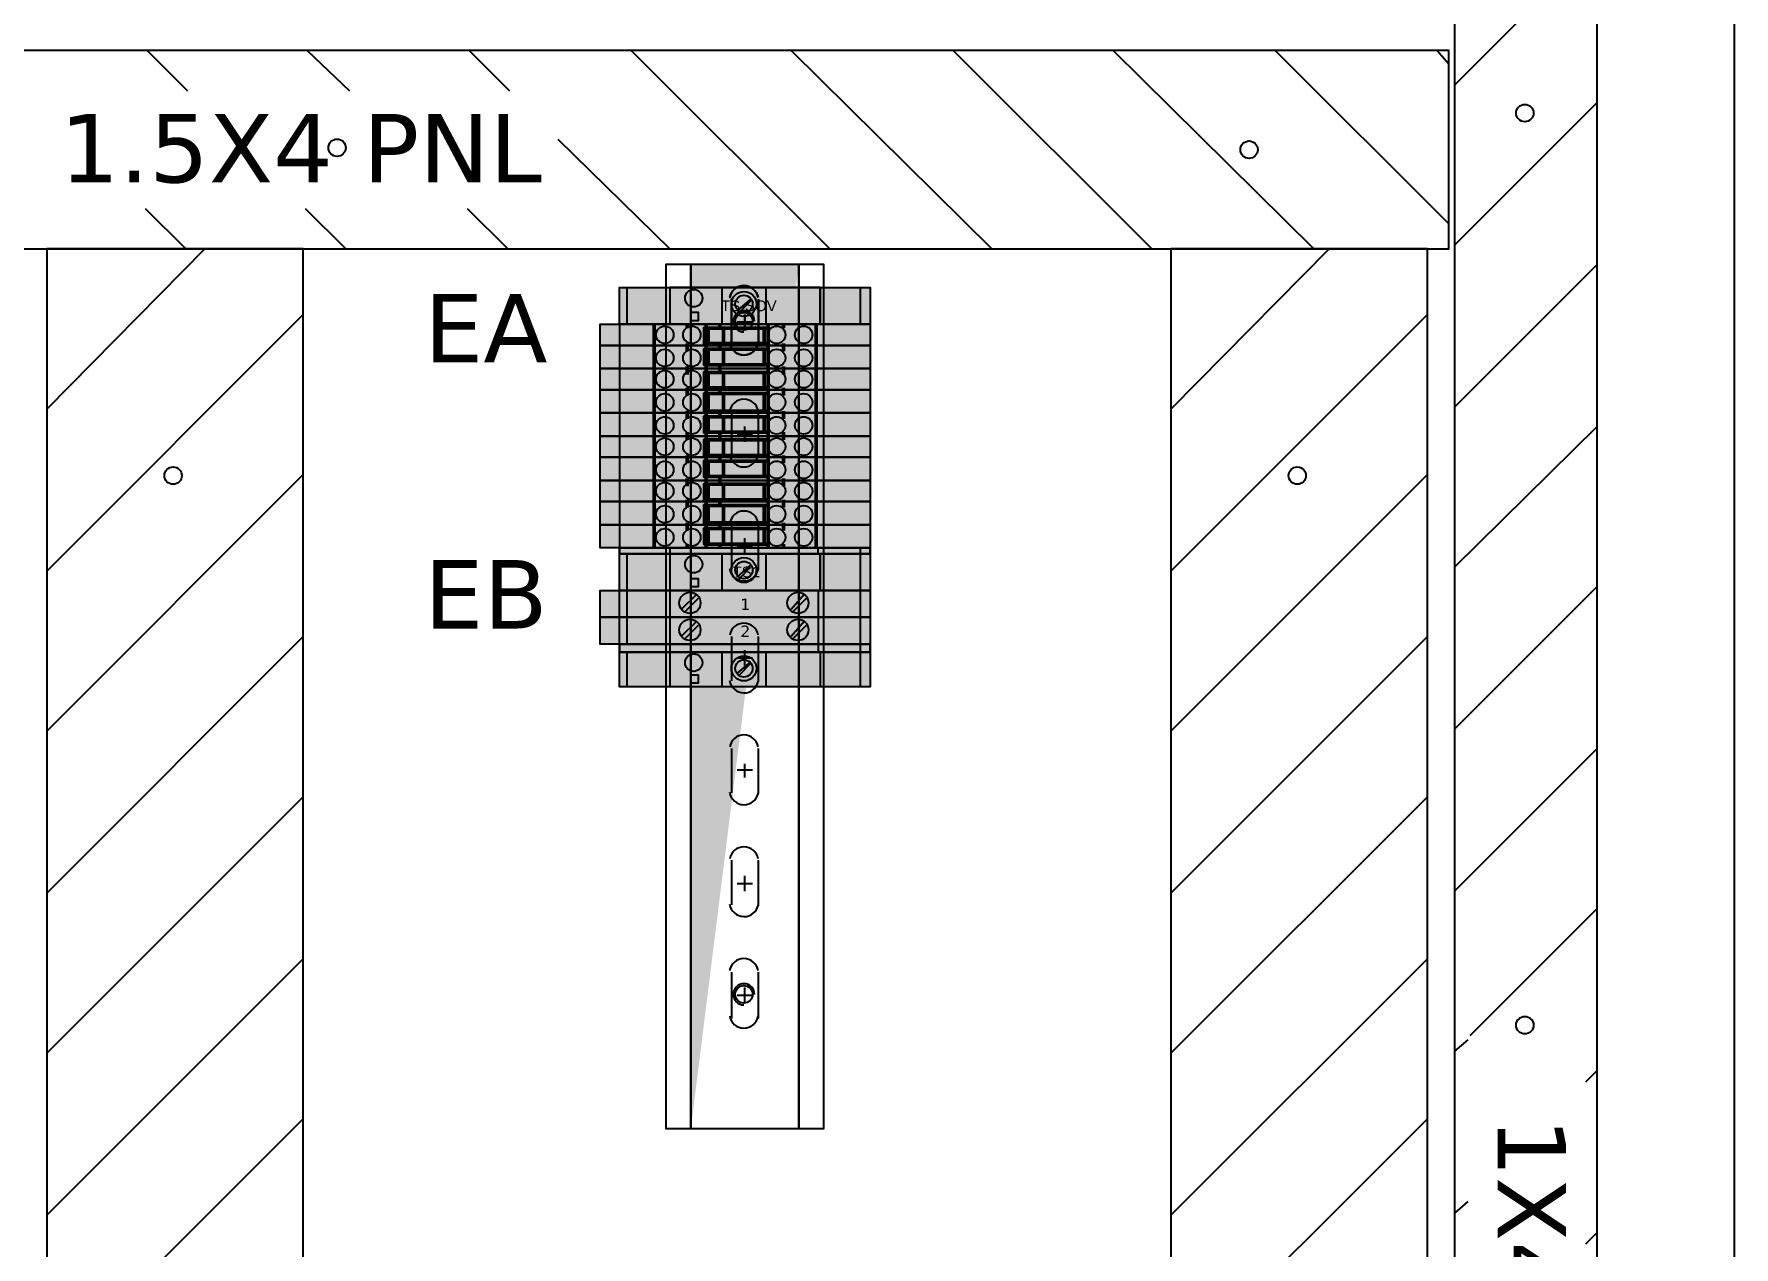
# Model space of a CAD drawing. Extents: x 4719 to 8938, y 1800 to 4482.
# Drawn here: x 7061.9 to 7435.1, y 3710 to 3976.3 of the extents above; entities that cross this region are included whole.
import ezdxf

# ---------------------------------------------------------------- set-up
doc = ezdxf.new("R2010")
doc.units = 0
doc.header["$LTSCALE"] = 10
doc.header["$MEASUREMENT"] = 0
doc.layers.add('G02-1-PRDXXXX-E-MRIO-01-P01-01$0$ANNOTATION', color=7, linetype='Continuous')
doc.styles.add('G02-1-PRDXXXX-E-MRIO-01-P01-01$0$PDF Swiss721BT-BoldCondensed', font='arial.ttf')
doc.styles.add('G02-1-PRDXXXX-E-MRIO-01-P01-01$0$PDF Verdana', font='verdana.ttf')

# ---------------------------------------------------------------- blocks, each defined once
blk = doc.blocks.new('G02-1-PRDXXXX-E-MRIO-01-P01-01$0$DV-54809-ZX-350-001')
at = {"layer": 'G02-1-PRDXXXX-E-MRIO-01-P01-01$0$ANNOTATION', "lineweight": 25}
for points in [[(1829.76, 2462.3), (2716.27, 2462.3), (2716.27, 1279.86), (1829.76, 1279.86)], [(1858.55, 1302.3), (2686.21, 1302.3), (2686.21, 2440.29), (1858.55, 2440.29)], [(2686.21, 2408.96), (2654.89, 2408.96), (2654.89, 1401.79), (2686.21, 1401.79)], [(2654.89, 2408.96), (2654.89, 1401.79), (2686.21, 1401.79), (2686.21, 2408.96)], [(2159.56, 2172.72), (2159.56, 2129.12), (2653.62, 2129.12), (2653.62, 2172.72)], [(2159.56, 2129.12), (2653.62, 2129.12), (2653.62, 2172.72), (2159.56, 2172.72)], [(2402.14, 2129.12), (2345.83, 2129.12), (2345.83, 1401.79), (2402.14, 1401.79)], [(2345.83, 2129.12), (2345.83, 1401.79), (2402.14, 1401.79), (2402.14, 2129.12)], [(2648.96, 2129.12), (2592.65, 2129.12), (2592.65, 1401.79), (2648.96, 1401.79)], [(2592.65, 2129.12), (2592.65, 1401.79), (2648.96, 1401.79), (2648.96, 2129.12)], [(2499.09, 1936.07), (2516.45, 1936.07), (2516.45, 2125.73), (2510.94, 2125.73), (2510.94, 1936.07), (2510.94, 2125.73), (2499.09, 2125.73), (2487.24, 2125.73), (2487.24, 1936.07), (2487.24, 2125.73), (2481.73, 2125.73), (2481.73, 1936.07)], [(2516.45, 1936.07), (2516.45, 2125.73), (2510.94, 2125.73), (2510.94, 1936.07), (2510.94, 2125.73), (2487.24, 2125.73), (2487.24, 1936.07), (2487.24, 2125.73), (2481.73, 2125.73), (2481.73, 1936.07)], [(2471.57, 2112.61), (2471.57, 2120.65), (2526.61, 2120.65), (2526.61, 2112.61), (2471.57, 2112.61), (2471.57, 2120.65), (2526.61, 2120.65), (2526.61, 2112.61)], [(2482.58, 2112.61), (2515.6, 2112.61), (2515.6, 2120.65), (2482.58, 2120.65), (2482.58, 2112.61), (2515.6, 2112.61), (2515.6, 2120.65), (2482.58, 2120.65)], [(2496.13, 2108.37), (2496.13, 2118.11)], [(2502.05, 2118.11), (2502.05, 2108.37)], [(2487.24, 2113.45), (2488.93, 2113.45), (2488.93, 2115.15), (2487.24, 2115.15)], [(2500.78, 2113.03), (2497.4, 2113.03)], [(2499.09, 2114.72), (2499.09, 2111.34)], [(2467.34, 2107.95), (2467.34, 2112.61), (2526.61, 2112.61), (2526.61, 2107.95), (2467.34, 2107.95), (2467.34, 2112.61), (2526.61, 2112.61), (2526.61, 2107.95)], [(2467.34, 2102.87), (2467.34, 2107.95), (2526.61, 2107.95), (2526.61, 2102.87), (2467.34, 2102.87), (2467.34, 2107.95), (2526.61, 2107.95), (2526.61, 2102.87)], [(2467.34, 2098.21), (2467.34, 2102.87), (2526.61, 2102.87), (2526.61, 2098.21), (2467.34, 2098.21), (2467.34, 2102.87), (2526.61, 2102.87), (2526.61, 2098.21)], [(2467.34, 2093.13), (2467.34, 2098.21), (2526.61, 2098.21), (2526.61, 2093.13), (2467.34, 2093.13), (2467.34, 2098.21), (2526.61, 2098.21), (2526.61, 2093.13)], [(2467.34, 2088.05), (2467.34, 2093.13), (2526.61, 2093.13), (2526.61, 2088.05), (2467.34, 2088.05), (2467.34, 2093.13), (2526.61, 2093.13), (2526.61, 2088.05)], [(2467.34, 2083.39), (2467.34, 2088.05), (2526.61, 2088.05), (2526.61, 2083.39), (2467.34, 2083.39), (2467.34, 2088.05), (2526.61, 2088.05), (2526.61, 2083.39)], [(2467.34, 2078.31), (2467.34, 2083.39), (2526.61, 2083.39), (2526.61, 2078.31), (2467.34, 2078.31), (2467.34, 2083.39), (2526.61, 2083.39), (2526.61, 2078.31)], [(2467.34, 2073.66), (2467.34, 2078.31), (2526.61, 2078.31), (2526.61, 2073.66), (2467.34, 2073.66), (2467.34, 2078.31), (2526.61, 2078.31), (2526.61, 2073.66)], [(2467.34, 2068.58), (2467.34, 2073.66), (2526.61, 2073.66), (2526.61, 2068.58), (2467.34, 2068.58), (2467.34, 2073.66), (2526.61, 2073.66), (2526.61, 2068.58)], [(2467.34, 2063.5), (2467.34, 2068.58), (2526.61, 2068.58), (2526.61, 2063.5), (2467.34, 2063.5), (2467.34, 2068.58), (2526.61, 2068.58), (2526.61, 2063.5)], [(2526.61, 2063.5), (2526.61, 2062.23), (2471.57, 2062.23), (2471.57, 2063.5)], [(2526.61, 2063.5), (2471.57, 2063.5), (2471.57, 2062.23), (2526.61, 2062.23)], [(2471.57, 2054.18), (2471.57, 2062.23), (2526.61, 2062.23), (2526.61, 2054.18), (2471.57, 2054.18), (2471.57, 2062.23), (2526.61, 2062.23), (2526.61, 2054.18)], [(2482.58, 2054.18), (2515.6, 2054.18), (2515.6, 2062.23), (2482.58, 2062.23), (2482.58, 2054.18), (2515.6, 2054.18), (2515.6, 2062.23), (2482.58, 2062.23)], [(2487.24, 2055.03), (2488.93, 2055.03), (2488.93, 2056.72), (2487.24, 2056.72)], [(2467.34, 2048.26), (2467.34, 2054.18), (2526.61, 2054.18), (2526.61, 2048.26), (2467.34, 2048.26), (2467.34, 2054.18), (2526.61, 2054.18), (2526.61, 2048.26)], [(2467.34, 2042.33), (2467.34, 2048.26), (2526.61, 2048.26), (2526.61, 2042.33), (2467.34, 2042.33), (2467.34, 2048.26), (2526.61, 2048.26), (2526.61, 2042.33)], [(2526.61, 2042.33), (2526.61, 2040.63), (2471.57, 2040.63), (2471.57, 2042.33)], [(2526.61, 2042.33), (2471.57, 2042.33), (2471.57, 2040.63), (2526.61, 2040.63)], [(2471.57, 2033.01), (2471.57, 2040.63), (2526.61, 2040.63), (2526.61, 2033.01), (2471.57, 2033.01), (2471.57, 2040.63), (2526.61, 2040.63), (2526.61, 2033.01)], [(2487.24, 2033.86), (2488.93, 2033.86), (2488.93, 2035.55), (2487.24, 2035.55)]]:
    blk.add_lwpolyline(points, close=True, dxfattribs=at)
for points in [[(2686.21, 2196.43), (2654.89, 2165.1)], [(2367.85, 2172.72), (2376.74, 2163.83)], [(2402.99, 2172.72), (2412.3, 2163.83)], [(2438.55, 2172.72), (2447.44, 2163.83)], [(2474.11, 2172.72), (2517.72, 2129.12)], [(2509.25, 2172.72), (2553.28, 2129.12)], [(2544.81, 2172.72), (2588.42, 2129.12)], [(2579.95, 2172.72), (2623.98, 2129.12)], [(2615.51, 2172.72), (2653.62, 2134.62)], [(2651.08, 2172.72), (2653.62, 2169.76)], [(2686.21, 2161.29), (2654.89, 2129.96)], [(2458.02, 2153.25), (2482.58, 2129.12)], [(2367.42, 2138.01), (2376.32, 2129.12)], [(2402.56, 2138.01), (2411.45, 2129.12)], [(2438.13, 2138.01), (2447.02, 2129.12)], [(2380.55, 2129.12), (2345.83, 2093.98)], [(2627.37, 2129.12), (2592.65, 2093.98)], [(2686.21, 2125.73), (2654.89, 2094.4)], [(2473.26, 2112.61), (2473.26, 2120.65)], [(2482.58, 2120.65), (2482.58, 2112.61)], [(2494.01, 2120.65), (2494.01, 2112.61)], [(2503.75, 2112.61), (2503.75, 2120.65)], [(2515.6, 2120.65), (2515.6, 2112.61)], [(2524.49, 2112.61), (2524.49, 2120.65)], [(2500.36, 2118.11), (2497.4, 2115.57)], [(2497.82, 2115.15), (2500.36, 2117.69)], [(2402.14, 2114.72), (2345.83, 2058.42)], [(2497.4, 2113.03), (2500.78, 2113.03)], [(2499.09, 2111.34), (2499.09, 2114.72)], [(2648.96, 2114.72), (2592.65, 2058.42)], [(2471.57, 2112.61), (2471.57, 2107.95), (2471.57, 2102.87), (2471.57, 2098.21), (2471.57, 2093.13), (2471.57, 2088.05), (2471.57, 2083.39), (2471.57, 2078.31), (2471.57, 2073.66), (2471.57, 2068.58), (2471.57, 2063.5)], [(2526.61, 2112.61), (2526.61, 2107.95), (2526.61, 2102.87), (2526.61, 2098.21), (2526.61, 2093.13), (2526.61, 2088.05), (2526.61, 2083.39), (2526.61, 2078.31), (2526.61, 2073.66), (2526.61, 2068.58), (2526.61, 2063.5)], [(2496.13, 2093.55), (2496.13, 2083.39)], [(2497.4, 2088.47), (2500.78, 2088.47)], [(2499.09, 2086.78), (2499.09, 2090.17)], [(2686.21, 2090.17), (2654.89, 2059.26)], [(2402.14, 2079.58), (2345.83, 2023.28)], [(2648.96, 2079.58), (2592.65, 2023.28)], [(2496.13, 2069), (2496.13, 2058.84)], [(2499.09, 2062.23), (2499.09, 2065.61)], [(2473.26, 2042.33), (2473.26, 2048.26), (2473.26, 2054.18), (2473.26, 2062.23)], [(2482.58, 2063.5), (2482.58, 2062.23), (2482.58, 2054.18), (2482.58, 2048.26), (2482.58, 2042.33), (2482.58, 2040.63), (2482.58, 2033.01)], [(2494.01, 2062.23), (2494.01, 2054.18)], [(2497.4, 2063.92), (2500.78, 2063.92)], [(2503.75, 2054.18), (2503.75, 2062.23)], [(2515.18, 2062.23), (2515.18, 2063.5)], [(2515.6, 2062.23), (2515.6, 2054.18)], [(2524.49, 2033.01), (2524.49, 2040.63), (2524.49, 2042.33), (2524.49, 2048.26), (2524.49, 2054.18), (2524.49, 2062.23), (2524.49, 2063.5)], [(2500.36, 2059.69), (2497.4, 2057.15)], [(2497.82, 2056.72), (2500.36, 2059.26)], [(2471.57, 2042.33), (2471.57, 2048.26), (2471.57, 2054.18)], [(2488.51, 2053.34), (2485.12, 2049.95)], [(2499.09, 2054.18), (2499.09, 2054.18)], [(2512.21, 2053.34), (2509.25, 2049.95)], [(2515.18, 2054.18), (2515.18, 2048.26), (2515.18, 2042.33), (2515.18, 2040.63)], [(2686.21, 2055.03), (2654.89, 2023.7)], [(2485.97, 2049.53), (2488.93, 2052.49)], [(2509.67, 2049.53), (2512.64, 2052.49)], [(2488.51, 2047.41), (2485.12, 2044.02)], [(2485.97, 2043.6), (2488.93, 2046.56)], [(2499.09, 2048.26), (2499.09, 2048.26)], [(2512.21, 2047.41), (2509.25, 2044.02)], [(2509.67, 2043.6), (2512.64, 2046.56)], [(2402.14, 2044.02), (2345.83, 1987.71)], [(2496.13, 2044.02), (2496.13, 2034.28)], [(2648.96, 2044.02), (2592.65, 1987.71)], [(2473.26, 2033.01), (2473.26, 2040.63)], [(2494.01, 2040.63), (2494.01, 2033.01)], [(2497.4, 2039.36), (2500.78, 2039.36)], [(2500.36, 2038.52), (2497.4, 2035.98)], [(2497.82, 2035.55), (2500.36, 2038.09)], [(2499.09, 2037.67), (2499.09, 2041.06)], [(2503.75, 2033.01), (2503.75, 2040.63)], [(2515.6, 2040.63), (2515.6, 2033.01)], [(2496.13, 2019.47), (2496.13, 2009.73)], [(2686.21, 2019.47), (2654.89, 1988.14)], [(2499.09, 2013.12), (2499.09, 2016.08)], [(2497.4, 2014.81), (2500.78, 2014.81)], [(2402.14, 2008.88), (2345.83, 1952.58)], [(2648.96, 2008.88), (2592.65, 1952.58)], [(2496.13, 1994.91), (2496.13, 1985.17)], [(2497.4, 1989.83), (2500.78, 1989.83)], [(2499.09, 1988.14), (2499.09, 1991.53)], [(2686.21, 1984.33), (2658.27, 1956.39)], [(2402.14, 1973.32), (2345.83, 1917.01)], [(2648.96, 1973.32), (2592.65, 1917.01)], [(2496.13, 1970.36), (2496.13, 1960.2)], [(2502.05, 1960.2), (2502.05, 1970.36)], [(2497.4, 1965.28), (2500.78, 1965.28)], [(2499.09, 1963.58), (2499.09, 1966.97)], [(2657.85, 1955.54), (2654.89, 1953)], [(2686.21, 1948.77), (2683.67, 1946.23)], [(2402.14, 1938.18), (2345.83, 1881.88)], [(2648.96, 1938.18), (2592.65, 1881.88)], [(2657.85, 1919.98), (2654.89, 1917.44)], [(2686.21, 1913.2), (2683.67, 1910.66)]]:
    blk.add_lwpolyline(points, dxfattribs=at)
at = {"layer": 'G02-1-PRDXXXX-E-MRIO-01-P01-01$0$ANNOTATION', "color": 7, "lineweight": 0, "true_color": 0xffffff}
for points in [[(2402.14, 2129.12), (2345.83, 2129.12)], [(2648.96, 2129.12), (2592.65, 2129.12)], [(2487.24, 2125.73), (2510.94, 2125.73)], [(2471.57, 2112.61), (2471.57, 2120.65)], [(2467.34, 2063.5), (2467.34, 2068.58), (2467.34, 2073.66), (2467.34, 2078.31), (2467.34, 2083.39), (2467.34, 2088.05), (2467.34, 2093.13), (2467.34, 2098.21), (2467.34, 2102.87), (2467.34, 2107.95), (2467.34, 2112.61)], [(2482.58, 2112.61), (2515.6, 2112.61)], [(2471.57, 2054.18), (2471.57, 2062.23)], [(2526.61, 2063.5), (2526.61, 2062.23)], [(2467.34, 2042.33), (2467.34, 2048.26), (2467.34, 2054.18)], [(2482.58, 2054.18), (2515.6, 2054.18)], [(2526.61, 2042.33), (2526.61, 2040.63)], [(2471.57, 2033.01), (2471.57, 2040.63)]]:
    blk.add_lwpolyline(points, dxfattribs=at)
at = {"layer": 'G02-1-PRDXXXX-E-MRIO-01-P01-01$0$ANNOTATION', "lineweight": 25}
for points in [[(2502, 2118.45, 0.840184), (2495.76, 2118.45, -0.840184)], [(2495.75, 2108.48, 0.84478), (2502.01, 2108.47, -0.84478)]]:
    blk.add_lwpolyline(points, format="xyb", close=True, dxfattribs=at)
at = {"layer": 'G02-1-PRDXXXX-E-MRIO-01-P01-01$0$ANNOTATION', "lineweight": 50}
for points in [[(2479.19, 2112.61), (2479.19, 2107.95), (2479.19, 2102.87), (2479.19, 2098.21), (2479.19, 2093.13), (2479.19, 2088.05), (2479.19, 2083.39), (2479.19, 2078.31), (2479.19, 2073.66), (2479.19, 2068.58), (2479.19, 2063.5)], [(2486.39, 2112.61), (2486.39, 2111.76)], [(2504.17, 2112.61), (2504.17, 2111.76), (2490.2, 2111.76), (2490.2, 2108.37), (2504.17, 2108.37), (2504.17, 2111.76)], [(2490.62, 2112.61), (2490.62, 2111.76)], [(2491.05, 2111.76), (2491.05, 2108.37)], [(2493.59, 2112.61), (2493.59, 2111.76)], [(2494.43, 2111.76), (2494.43, 2108.37)], [(2503.32, 2111.76), (2503.32, 2108.37)], [(2507.56, 2112.61), (2507.56, 2111.76)], [(2514.75, 2112.61), (2514.75, 2107.95), (2514.75, 2102.87), (2514.75, 2098.21), (2514.75, 2093.13), (2514.75, 2088.05), (2514.75, 2083.39), (2514.75, 2078.31), (2514.75, 2073.66), (2514.75, 2068.58), (2514.75, 2063.5)], [(2486.39, 2108.37), (2486.39, 2107.95), (2486.39, 2106.68)], [(2504.17, 2108.37), (2504.17, 2107.95), (2504.17, 2107.1), (2490.2, 2107.1), (2490.2, 2103.72), (2504.17, 2103.72), (2504.17, 2107.1)], [(2490.62, 2108.37), (2490.62, 2107.95), (2490.62, 2107.1)], [(2491.05, 2107.1), (2491.05, 2103.72)], [(2493.59, 2108.37), (2493.59, 2107.95), (2493.59, 2107.1)], [(2494.43, 2107.1), (2494.43, 2103.72)], [(2503.32, 2107.1), (2503.32, 2103.72)], [(2507.56, 2108.37), (2507.56, 2107.95), (2507.56, 2106.68)], [(2486.39, 2103.29), (2486.39, 2102.87), (2486.39, 2101.6)], [(2504.17, 2103.72), (2504.17, 2102.87), (2504.17, 2102.02), (2490.2, 2102.02), (2490.2, 2098.63), (2504.17, 2098.63), (2504.17, 2102.02)], [(2490.62, 2103.72), (2490.62, 2102.87), (2490.62, 2102.02)], [(2491.05, 2102.02), (2491.05, 2098.63)], [(2493.59, 2103.72), (2493.59, 2102.87), (2493.59, 2102.02)], [(2494.43, 2102.02), (2494.43, 2098.63)], [(2503.32, 2102.02), (2503.32, 2098.63)], [(2507.56, 2103.29), (2507.56, 2102.87), (2507.56, 2101.6)], [(2486.39, 2098.63), (2486.39, 2098.21), (2486.39, 2096.94)], [(2504.17, 2098.63), (2504.17, 2098.21), (2504.17, 2097.37), (2490.2, 2097.37), (2490.2, 2093.55), (2504.17, 2093.55), (2504.17, 2097.37)], [(2490.62, 2098.63), (2490.62, 2098.21), (2490.62, 2097.37)], [(2493.59, 2098.63), (2493.59, 2098.21), (2493.59, 2097.37)], [(2507.56, 2098.63), (2507.56, 2098.21), (2507.56, 2096.94)], [(2491.05, 2097.37), (2491.05, 2093.55)], [(2494.43, 2097.37), (2494.43, 2093.55)], [(2503.32, 2097.37), (2503.32, 2093.55)], [(2486.39, 2093.55), (2486.39, 2093.13), (2486.39, 2091.86)], [(2504.17, 2093.55), (2504.17, 2093.13), (2504.17, 2092.28), (2490.2, 2092.28), (2490.2, 2088.9), (2504.17, 2088.9), (2504.17, 2092.28)], [(2490.62, 2093.55), (2490.62, 2093.13), (2490.62, 2092.28)], [(2491.05, 2092.28), (2491.05, 2088.9)], [(2493.59, 2093.55), (2493.59, 2093.13), (2493.59, 2092.28)], [(2494.43, 2092.28), (2494.43, 2088.9)], [(2503.32, 2092.28), (2503.32, 2088.9)], [(2507.56, 2093.55), (2507.56, 2093.13), (2507.56, 2091.86)], [(2486.39, 2088.9), (2486.39, 2088.05), (2486.39, 2087.2)], [(2504.17, 2088.9), (2504.17, 2088.05), (2504.17, 2087.2), (2490.2, 2087.2), (2490.2, 2083.82), (2504.17, 2083.82), (2504.17, 2087.2)], [(2490.62, 2088.9), (2490.62, 2088.05), (2490.62, 2087.2)], [(2491.05, 2087.2), (2491.05, 2083.82)], [(2493.59, 2088.9), (2493.59, 2088.05), (2493.59, 2087.2)], [(2494.43, 2087.2), (2494.43, 2083.82)], [(2503.32, 2087.2), (2503.32, 2083.82)], [(2507.56, 2088.9), (2507.56, 2088.05), (2507.56, 2087.2)], [(2486.39, 2083.82), (2486.39, 2083.39), (2486.39, 2082.12)], [(2504.17, 2083.82), (2504.17, 2083.39), (2504.17, 2082.55), (2490.2, 2082.55), (2490.2, 2079.16), (2504.17, 2079.16), (2504.17, 2082.55)], [(2490.62, 2083.82), (2490.62, 2083.39), (2490.62, 2082.55)], [(2493.59, 2083.82), (2493.59, 2083.39), (2493.59, 2082.55)], [(2507.56, 2083.82), (2507.56, 2083.39), (2507.56, 2082.12)], [(2504.17, 2079.16), (2504.17, 2078.31), (2504.17, 2077.47), (2490.2, 2077.47), (2490.2, 2074.08), (2504.17, 2074.08), (2504.17, 2077.47)], [(2490.62, 2079.16), (2490.62, 2078.31), (2490.62, 2077.47)], [(2491.05, 2082.55), (2491.05, 2079.16)], [(2493.59, 2079.16), (2493.59, 2078.31), (2493.59, 2077.47)], [(2494.43, 2082.55), (2494.43, 2079.16)], [(2503.32, 2082.55), (2503.32, 2079.16)], [(2486.39, 2078.74), (2486.39, 2078.31), (2486.39, 2077.04)], [(2491.05, 2077.47), (2491.05, 2074.08)], [(2494.43, 2077.47), (2494.43, 2074.08)], [(2503.32, 2077.47), (2503.32, 2074.08)], [(2507.56, 2078.74), (2507.56, 2078.31), (2507.56, 2077.04)], [(2486.39, 2074.08), (2486.39, 2073.66), (2486.39, 2072.39)], [(2504.17, 2074.08), (2504.17, 2073.66), (2504.17, 2072.81), (2490.2, 2072.81), (2490.2, 2069), (2504.17, 2069), (2504.17, 2072.81)], [(2490.62, 2074.08), (2490.62, 2073.66), (2490.62, 2072.81)], [(2491.05, 2072.81), (2491.05, 2069)], [(2493.59, 2074.08), (2493.59, 2073.66), (2493.59, 2072.81)], [(2494.43, 2072.81), (2494.43, 2069)], [(2503.32, 2072.81), (2503.32, 2069)], [(2507.56, 2074.08), (2507.56, 2073.66), (2507.56, 2072.39)], [(2486.39, 2069), (2486.39, 2068.58), (2486.39, 2067.31)], [(2504.17, 2069), (2504.17, 2068.58), (2504.17, 2067.73), (2490.2, 2067.73), (2490.2, 2064.34), (2504.17, 2064.34), (2504.17, 2067.73)], [(2490.62, 2069), (2490.62, 2068.58), (2490.62, 2067.73)], [(2493.59, 2069), (2493.59, 2068.58), (2493.59, 2067.73)], [(2507.56, 2069), (2507.56, 2068.58), (2507.56, 2067.31)], [(2486.39, 2064.34), (2486.39, 2063.5)], [(2490.62, 2064.34), (2490.62, 2063.5)], [(2491.05, 2067.73), (2491.05, 2064.34)], [(2493.59, 2064.34), (2493.59, 2063.5)], [(2494.43, 2067.73), (2494.43, 2064.34)], [(2503.32, 2067.73), (2503.32, 2064.34)], [(2504.17, 2064.34), (2504.17, 2063.5)], [(2507.56, 2064.34), (2507.56, 2063.5)]]:
    blk.add_lwpolyline(points, dxfattribs=at)
at = {"layer": 'G02-1-PRDXXXX-E-MRIO-01-P01-01$0$ANNOTATION', "lineweight": 25}
for points in [[(2502.05, 2083.39), (2502.05, 2093.55, 0.838434), (2495.75, 2093.47)], [(2495.75, 2058.95, 0.844744), (2502.05, 2058.84), (2502.05, 2069, 0.8392), (2495.76, 2068.92)], [(2495.75, 2034.39, 0.84478), (2502.05, 2034.28), (2502.05, 2044.02)], [(2495.75, 2009.84, 0.84478), (2502.05, 2009.73), (2502.05, 2019.47)], [(2495.75, 1985.28, 0.84478), (2502.05, 1985.17), (2502.05, 1994.91)]]:
    blk.add_lwpolyline(points, format="xyb", dxfattribs=at)
for centre, radius in [((2670.34, 2158.96), 1.91), ((2409.55, 2151.34), 1.91), ((2609.8, 2150.92), 1.91), ((2487.87, 2118.32), 1.91), ((2498.88, 2117.05), 2.75), ((2498.88, 2117.05), 1.91), ((2498.88, 2113.24), 1.91), ((2481.52, 2110.28), 1.91), ((2487.45, 2110.28), 1.91), ((2506.07, 2110.28), 1.91), ((2512, 2110.28), 1.91), ((2481.52, 2105.2), 1.91), ((2487.45, 2105.2), 1.91), ((2506.07, 2105.2), 1.91), ((2512, 2105.2), 1.91), ((2481.52, 2100.54), 1.91), ((2487.45, 2100.54), 1.91), ((2506.07, 2100.54), 1.91), ((2512, 2100.54), 1.91), ((2481.52, 2095.46), 1.91), ((2487.45, 2095.46), 1.91), ((2506.07, 2095.46), 1.91), ((2512, 2095.46), 1.91), ((2481.52, 2090.38), 1.91), ((2487.45, 2090.38), 1.91), ((2506.07, 2090.38), 1.91), ((2512, 2090.38), 1.91), ((2481.52, 2085.72), 1.91), ((2487.45, 2085.72), 1.91), ((2506.07, 2085.72), 1.91), ((2512, 2085.72), 1.91), ((2373.56, 2079.37), 1.91), ((2481.52, 2080.64), 1.91), ((2487.45, 2080.64), 1.91), ((2506.07, 2080.64), 1.91), ((2512, 2080.64), 1.91), ((2620.38, 2079.37), 1.91), ((2481.52, 2075.98), 1.91), ((2487.45, 2075.98), 1.91), ((2506.07, 2075.98), 1.91), ((2512, 2075.98), 1.91), ((2481.52, 2070.9), 1.91), ((2487.45, 2070.9), 1.91), ((2506.07, 2070.9), 1.91), ((2512, 2070.9), 1.91), ((2481.52, 2065.82), 1.91), ((2487.45, 2065.82), 1.91), ((2506.07, 2065.82), 1.91), ((2512, 2065.82), 1.91), ((2487.87, 2059.9), 1.91), ((2498.88, 2058.63), 2.75), ((2498.88, 2058.63), 1.91), ((2487.02, 2051.43), 2.33), ((2510.73, 2051.43), 2.33), ((2487.02, 2045.5), 2.33), ((2510.73, 2045.5), 2.33), ((2487.87, 2038.31), 1.91), ((2498.88, 2037.04), 2.75), ((2498.88, 2037.04), 1.91), ((2498.88, 1965.49), 1.91), ((2670.34, 1958.72), 1.91)]:
    blk.add_circle(centre, radius, dxfattribs=at)
for centre, radius, start, end in [((2498.88, 2113.24), 2.33, 0.0589, 270.0015), ((2498.88, 2084.45), 3.17, 189.5711, 350.333), ((2498.88, 2043.81), 3.17, 9.9966, 170.0034), ((2498.88, 2019.26), 3.17, 9.9966, 170.0034), ((2498.88, 1994.7), 3.17, 9.9957, 170.0043), ((2498.88, 1970.15), 3.18, 10.0448, 169.9552), ((2498.88, 1965.49), 2.33, 0.0013, 269.9988), ((2498.88, 1961.25), 3.17, 189.5711, 350.333)]:
    blk.add_arc(centre, radius, start, end, dxfattribs=at)
at = {"layer": 'G02-1-PRDXXXX-E-MRIO-01-P01-01$0$ANNOTATION', "color": 7, "true_color": 0xffffff, "transparency": 33554559}
for points in [[(2487.24, 2125.73), (2481.73, 2125.73), (2481.73, 2125.73)], [(2487.24, 1936.07), (2487.24, 2125.73), (2510.94, 2125.73)], [(2526.61, 2112.61), (2526.61, 2120.65), (2471.57, 2112.61)], [(2526.61, 2120.65), (2471.57, 2112.61), (2471.57, 2120.65)], [(2482.58, 2120.65), (2515.6, 2120.65), (2482.58, 2112.61)], [(2515.6, 2120.65), (2482.58, 2112.61), (2515.6, 2112.61)], [(2526.61, 2107.95), (2526.61, 2112.61), (2467.34, 2107.95)], [(2526.61, 2112.61), (2467.34, 2107.95), (2467.34, 2112.61)], [(2526.61, 2102.87), (2526.61, 2107.95), (2467.34, 2102.87)], [(2526.61, 2107.95), (2467.34, 2102.87), (2467.34, 2107.95)], [(2526.61, 2098.21), (2526.61, 2102.87), (2467.34, 2098.21)], [(2526.61, 2102.87), (2467.34, 2098.21), (2467.34, 2102.87)], [(2526.61, 2093.13), (2526.61, 2098.21), (2467.34, 2093.13)], [(2526.61, 2098.21), (2467.34, 2093.13), (2467.34, 2098.21)], [(2526.61, 2088.05), (2526.61, 2093.13), (2467.34, 2088.05)], [(2526.61, 2093.13), (2467.34, 2088.05), (2467.34, 2093.13)], [(2526.61, 2083.39), (2526.61, 2088.05), (2467.34, 2083.39)], [(2526.61, 2088.05), (2467.34, 2083.39), (2467.34, 2088.05)], [(2526.61, 2078.31), (2526.61, 2083.39), (2467.34, 2078.31)], [(2526.61, 2083.39), (2467.34, 2078.31), (2467.34, 2083.39)], [(2526.61, 2073.66), (2526.61, 2078.31), (2467.34, 2073.66)], [(2526.61, 2078.31), (2467.34, 2073.66), (2467.34, 2078.31)], [(2526.61, 2068.58), (2526.61, 2073.66), (2467.34, 2068.58)], [(2526.61, 2073.66), (2467.34, 2068.58), (2467.34, 2073.66)], [(2526.61, 2063.5), (2526.61, 2068.58), (2467.34, 2063.5)], [(2526.61, 2068.58), (2467.34, 2063.5), (2467.34, 2068.58)], [(2471.57, 2063.5), (2471.57, 2062.23), (2526.61, 2063.5)], [(2471.57, 2062.23), (2526.61, 2063.5), (2526.61, 2062.23)], [(2526.61, 2054.18), (2526.61, 2062.23), (2471.57, 2054.18)], [(2526.61, 2062.23), (2471.57, 2054.18), (2471.57, 2062.23)], [(2482.58, 2062.23), (2515.6, 2062.23), (2482.58, 2054.18)], [(2515.6, 2062.23), (2482.58, 2054.18), (2515.6, 2054.18)], [(2526.61, 2048.26), (2526.61, 2054.18), (2467.34, 2048.26)], [(2526.61, 2054.18), (2467.34, 2048.26), (2467.34, 2054.18)], [(2526.61, 2042.33), (2526.61, 2048.26), (2467.34, 2042.33)], [(2526.61, 2048.26), (2467.34, 2042.33), (2467.34, 2048.26)], [(2471.57, 2042.33), (2471.57, 2040.63), (2526.61, 2042.33)], [(2471.57, 2040.63), (2526.61, 2042.33), (2526.61, 2040.63)], [(2526.61, 2033.01), (2526.61, 2040.63), (2471.57, 2033.01)], [(2526.61, 2040.63), (2471.57, 2033.01), (2471.57, 2040.63)]]:
    blk.add_solid(points, dxfattribs=at)
at = {"layer": 'G02-1-PRDXXXX-E-MRIO-01-P01-01$0$ANNOTATION', "attachment_point": 4}
for s, insert, char_height, style in [('1.5X4 PNL', (2348.65, 2151.1), 15.016, 'G02-1-PRDXXXX-E-MRIO-01-P01-01$0$PDF Verdana'), ('EA', (2428.66, 2111.73), 15.016, 'G02-1-PRDXXXX-E-MRIO-01-P01-01$0$PDF Verdana'), ('TS-SOV', (2493.86, 2116.63), 2.348, 'G02-1-PRDXXXX-E-MRIO-01-P01-01$0$PDF Swiss721BT-BoldCondensed'), ('EB', (2428.66, 2053.31), 15.016, 'G02-1-PRDXXXX-E-MRIO-01-P01-01$0$PDF Verdana'), ('TS1', (2496.4, 2058.21), 2.348, 'G02-1-PRDXXXX-E-MRIO-01-P01-01$0$PDF Swiss721BT-BoldCondensed'), ('1', (2498.09, 2051.11), 2.5, 'G02-1-PRDXXXX-E-MRIO-01-P01-01$0$PDF Verdana'), ('2', (2498.09, 2045.19), 2.5, 'G02-1-PRDXXXX-E-MRIO-01-P01-01$0$PDF Verdana')]:
    blk.add_mtext(s, dxfattribs=dict(at, insert=insert, char_height=char_height, style=style))
at = {"layer": 'G02-1-PRDXXXX-E-MRIO-01-P01-01$0$ANNOTATION', "insert": (2670.9, 1938.49), "char_height": 15.016, "attachment_point": 4, "rotation": 270, "style": 'G02-1-PRDXXXX-E-MRIO-01-P01-01$0$PDF Verdana'}
blk.add_mtext('1X4 P/F', dxfattribs=at)

msp = doc.modelspace()

# ---------------------------------------------------------------- block references
msp.add_blockref('G02-1-PRDXXXX-E-MRIO-01-P01-01$0$DV-54809-ZX-350-001', (4718.87, 1800))

doc.saveas('drawing.dxf')
